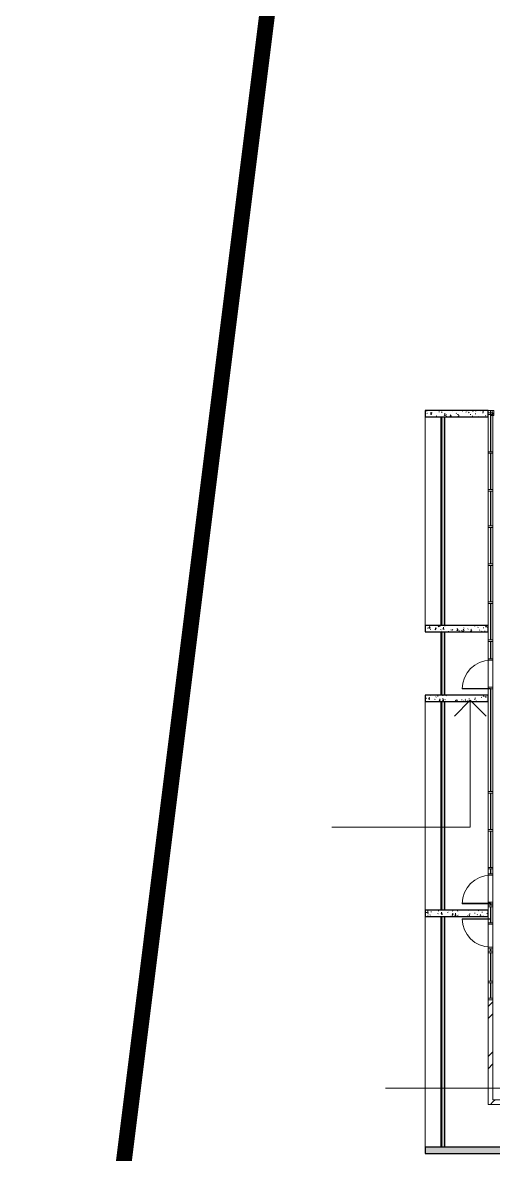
# Model space of a CAD drawing. Header units: millimetres. Extents: x -4865574 to 353735, y -2734656 to 279194.
# Drawn here: x -4859466 to -4844566, y -2709532 to -2673727 of the extents above; entities that cross this region are included whole.
import ezdxf

# ---------------------------------------------------------------- set-up
doc = ezdxf.new("R2010")
doc.units = ezdxf.units.MM
doc.linetypes.add('AM-Property Line', pattern=[9, 5, -1.5, 1, -1.5])
doc.linetypes.add('SiteBoundary RT1$0$DASHDOT', pattern=[1, 0.5, -0.25, 0, -0.25])
for name, color, linetype, lineweight in [('CURTAIN-MULLION', 8, 'Continuous', 9), ('CURTAIN-MULLION-CUT', 6, 'Continuous', 9), ('CURTAINPANEL', 8, 'Continuous', 9), ('CURTAINPANEL-CUT', 6, 'Continuous', 9), ('DOOR', 8, 'Continuous', 9), ('DOOR-CUT', 6, 'Continuous', 9), ('DOOR-SYM', 8, 'Continuous', 9), ('FLOOR', 6, 'Continuous', 9), ('HRAIL', 8, 'Continuous', 9), ('HRAIL-POST', 8, 'Continuous', 9), ('SITE-1', 8, 'AM-Property Line', 50), ('TEXT-1', 250, 'Continuous', 9), ('WALL-FILL', 8, 'Continuous', 9), ('WALL-FILL-1', 7, 'Continuous', 9), ('WALL-INTCUT', 2, 'Continuous', 9), ('WALL-RETCUT-1', 1, 'Continuous', 25)]:
    doc.layers.add(name, color=color, linetype=linetype, lineweight=lineweight)
doc.layers.add('SiteBoundary RT1$0$AM-BOUNDARYLINE', color=242, linetype='SiteBoundary RT1$0$DASHDOT')
pattern_1 = [(50, (0, 0), (437.242336, -38.253597), [45.72, -502.92]), (355, (0, 0), (-84.582752, 458.536743), [36.576, -402.336]), (100.451, (36.44, -3.2), (352.661968, 420.280247), [38.856, -427.416]), (46.184, (0, 121.9), (650.5899, -100.90328), [68.58, -754.38]), (96.636, (54.2, 113.5), (569.7659, 593.826305), [58.284, -641.124]), (351.184, (0, 121.9), (569.77247, 593.82027), [54.864, -603.504]), (21, (60.96, 91.44), (363.875051, -245.43664), [45.72, -502.92]), (326, (60.96, 91.44), (148.325282, 442.051804), [36.576, -402.336]), (71.451, (91.3, 71), (512.201014, 196.611472), [38.856, -427.416]), (37.5, (0, 0), (7.412779, 202.9317907), [20.117, -377.342, 20.117, -388.315, -403.86]), (37.5, (0, 0), (7.412779, 202.9317907), [-805.891, 20.117, -383.743]), (7.5, (0, 0), (160.3671525, 240.433052), [20.117, -212.75, 20.117, -368.198, -153.924]), (7.5, (0, 0), (160.3671525, 240.433052), [-621.182, 20.117, -133.807]), (327.5, (-135.94, 0), (325.41783, -13.7490993), [20.117, -132.283, 20.117, -455.371, -630.936]), (327.5, (-135.94, 0), (325.41783, -13.7490993), [-627.888, 20.117, -610.819]), (317.5, (-196.9, 0), (355.510028, 61.024399), [20.117, -178.003, 20.117, -295.656, -448.056]), (317.5, (-196.9, 0), (355.510028, 61.024399), [-513.893, 20.117, -427.939])]
pattern_2 = [(45, (0, 0), (-791.9596, 791.9596), []), (45, (0, 1200), (-791.9596, 791.9596), [])]

# ---------------------------------------------------------------- blocks, each defined once
blk = doc.blocks.new('Railing - Railing-5836038-LEVEL 61 _BMU ACCESS_')
at = {"layer": 'HRAIL'}
blk.add_hatch(color=256, dxfattribs=at).paths.add_polyline_path([(-4846114, -2692802), (-4846114, -2686202), (-4846194, -2686202), (-4846194, -2692802)])
for p, q in [((-4846204, -2692802), (-4846204, -2686202)), ((-4846194, -2686202), (-4846194, -2692802)), ((-4846114, -2692802), (-4846114, -2686202)), ((-4846104, -2692802), (-4846104, -2686202))]:
    blk.add_line(p, q, dxfattribs=at)
blk = doc.blocks.new('Railing - Railing-5836189-LEVEL 61 _BMU ACCESS_')
at = {"layer": 'HRAIL'}
blk.add_hatch(color=256, dxfattribs=at).paths.add_polyline_path([(-4846114, -2695002), (-4846114, -2693002), (-4846194, -2693002), (-4846194, -2695002)])
for p, q in [((-4846204, -2695002), (-4846204, -2693002)), ((-4846194, -2693002), (-4846194, -2695002)), ((-4846114, -2695002), (-4846114, -2693002)), ((-4846104, -2695002), (-4846104, -2693002))]:
    blk.add_line(p, q, dxfattribs=at)
blk = doc.blocks.new('Railing - Railing-5836321-LEVEL 61 _BMU ACCESS_')
at = {"layer": 'HRAIL'}
blk.add_hatch(color=256, dxfattribs=at).paths.add_polyline_path([(-4846114, -2701802), (-4846114, -2695202), (-4846194, -2695202), (-4846194, -2701802)])
for p, q in [((-4846204, -2701802), (-4846204, -2695202)), ((-4846194, -2695202), (-4846194, -2701802)), ((-4846114, -2701802), (-4846114, -2695202)), ((-4846104, -2701802), (-4846104, -2695202))]:
    blk.add_line(p, q, dxfattribs=at)
blk = doc.blocks.new('Railing - Railing-5836465-LEVEL 61 _BMU ACCESS_')
at = {"layer": 'HRAIL'}
blk.add_hatch(color=256, dxfattribs=at).paths.add_polyline_path([(-4846194, -2709302), (-4846114, -2709302), (-4846114, -2702002), (-4846194, -2702002), (-4846194, -2708963)])
for p, q in [((-4846204, -2709302), (-4846204, -2702002)), ((-4846194, -2702002), (-4846194, -2709302)), ((-4846114, -2709302), (-4846114, -2702002)), ((-4846104, -2709302), (-4846104, -2702002))]:
    blk.add_line(p, q, dxfattribs=at)
blk = doc.blocks.new('System Panel - AM_12 mm Clear Glass-7864447-LEVEL 61 _BMU ACCESS_')
at = {"layer": 'CURTAINPANEL-CUT'}
for p, q in [((588, 6), (-588, 6)), ((-588, 6), (-588, -6)), ((588, -6), (588, 6)), ((-588, -6), (588, -6))]:
    blk.add_line(p, q, dxfattribs=at)
blk = doc.blocks.new('Rectangular Mullion - 50 x 150 mm-6844413-LEVEL 61 _BMU ACCESS_')
at = {"layer": 'CURTAIN-MULLION-CUT', "color": 8}
for p, q in [((-50, 75), (0, 75)), ((-50, -75), (-50, 75)), ((0, 75), (0, -75)), ((0, -75), (-50, -75))]:
    blk.add_line(p, q, dxfattribs=at)
blk = doc.blocks.new('Rectangular Mullion - 50 x 150 mm-7864429-LEVEL 61 _BMU ACCESS_')
at = {"layer": 'CURTAIN-MULLION'}
for p, q in [((-4844729, -2686202), (-4844729, -2687302)), ((-4844579, -2687302), (-4844579, -2686152))]:
    blk.add_line(p, q, dxfattribs=at)
blk = doc.blocks.new('AM_Curtain Door__GD__Single Glass Frameless - GD_900 x 2100-6848545-LEVEL 61 _BMU ACCESS_')
at = {"layer": 'DOOR', "color": 8}
blk.add_line((463, 0), (475, 0), dxfattribs=at)
at = {"layer": 'DOOR-CUT', "color": 8}
for p, q in [((463, 0), (463, -897)), ((475, 0), (475, -897)), ((475, -897), (463, -897))]:
    blk.add_line(p, q, dxfattribs=at)
at = {"layer": 'DOOR-SYM', "color": 8}
blk.add_arc((475, 3), 900, 180, 270, dxfattribs=at)
blk = doc.blocks.new('System Panel - AM_12 mm Clear Glass-7864448-LEVEL 61 _BMU ACCESS_')
at = {"layer": 'CURTAINPANEL-CUT'}
for p, q in [((1625, 6), (-1625, 6)), ((-1625, 6), (-1625, -6)), ((1625, -6), (1625, 6)), ((-1625, -6), (1625, -6))]:
    blk.add_line(p, q, dxfattribs=at)
blk = doc.blocks.new('System Panel - AM_12 mm Clear Glass-6844415-LEVEL 61 _BMU ACCESS_')
at = {"layer": 'CURTAINPANEL-CUT', "color": 8}
for p, q in [((575, 6), (-575, 6)), ((-575, 6), (-575, -6)), ((575, -6), (575, 6)), ((-575, -6), (575, -6))]:
    blk.add_line(p, q, dxfattribs=at)
blk = doc.blocks.new('System Panel - AM_12 mm Clear Glass-7864449-LEVEL 61 _BMU ACCESS_')
at = {"layer": 'CURTAINPANEL-CUT'}
for p, q in [((275, 6), (-275, 6)), ((-275, 6), (-275, -6)), ((275, -6), (275, 6)), ((-275, -6), (275, -6))]:
    blk.add_line(p, q, dxfattribs=at)
blk = doc.blocks.new('AM_Curtain Door__GD__Single Glass Frameless - GD_900 x 2100-7714255-LEVEL 61 _BMU ACCESS_')
at = {"layer": 'DOOR'}
blk.add_line((525, 0), (537, 0), dxfattribs=at)
at = {"layer": 'DOOR-CUT'}
for p, q in [((525, 0), (525, 897)), ((537, 897), (525, 897)), ((537, 0), (537, 897))]:
    blk.add_line(p, q, dxfattribs=at)
at = {"layer": 'DOOR-SYM'}
blk.add_arc((537, -3), 900, 90, 180, dxfattribs=at)
blk = doc.blocks.new('System Panel - AM_12 mm Clear Glass-7864450-LEVEL 61 _BMU ACCESS_')
at = {"layer": 'CURTAINPANEL-CUT', "color": 8}
for p, q in [((450, 6), (-450, 6)), ((-450, 6), (-450, -6)), ((450, -6), (450, 6)), ((-450, -6), (450, -6))]:
    blk.add_line(p, q, dxfattribs=at)
blk = doc.blocks.new('Rectangular Mullion - 50 x 150 mm-6826920-LEVEL 61 _BMU ACCESS_')
at = {"layer": 'CURTAIN-MULLION'}
for p, q in [((-4839804, -2686002), (-4840954, -2686002)), ((-4840954, -2686152), (-4839804, -2686152))]:
    blk.add_line(p, q, dxfattribs=at)
blk = doc.blocks.new('Rectangular Mullion - 50 x 150 mm-V3-LEVEL 61 _BMU ACCESS_')
at = {"layer": 'CURTAIN-MULLION'}
for p, q in [((-4844729, -2692102), (-4844729, -2692802)), ((-4844579, -2693252), (-4844579, -2692102)), ((-4844729, -2693002), (-4844729, -2693252))]:
    blk.add_line(p, q, dxfattribs=at)
blk = doc.blocks.new('Rectangular Mullion - 50 x 150 mm-7859206-LEVEL 61 _BMU ACCESS_')
at = {"layer": 'CURTAIN-MULLION'}
for p, q in [((-4844729, -2693302), (-4844729, -2693852)), ((-4844579, -2693852), (-4844579, -2693302))]:
    blk.add_line(p, q, dxfattribs=at)
blk = doc.blocks.new('Rectangular Mullion - 50 x 150 mm-6827653-LEVEL 61 _BMU ACCESS_')
at = {"layer": 'CURTAIN-MULLION'}
for p, q in [((-4844729, -2693902), (-4844729, -2694752)), ((-4844579, -2694752), (-4844579, -2693902))]:
    blk.add_line(p, q, dxfattribs=at)
blk = doc.blocks.new('Rectangular Mullion - 50 x 150 mm-7864432-LEVEL 61 _BMU ACCESS_')
at = {"layer": 'CURTAIN-MULLION'}
for p, q in [((-4844729, -2694802), (-4844729, -2695002)), ((-4844579, -2698052), (-4844579, -2694802)), ((-4844729, -2695202), (-4844729, -2698052))]:
    blk.add_line(p, q, dxfattribs=at)
blk = doc.blocks.new('Rectangular Mullion - 50 x 150 mm-7714238-LEVEL 61 _BMU ACCESS_')
at = {"layer": 'CURTAIN-MULLION'}
for p, q in [((-4844729, -2702252), (-4844729, -2702977)), ((-4844579, -2702977), (-4844579, -2702252))]:
    blk.add_line(p, q, dxfattribs=at)
blk = doc.blocks.new('Rectangular Mullion - 50 x 150 mm-6844421-LEVEL 61 _BMU ACCESS_')
at = {"layer": 'CURTAIN-MULLION-CUT'}
for p, q in [((-50, 75), (-50, -75)), ((0, 75), (-50, 75)), ((0, -75), (0, 75)), ((-50, -75), (0, -75))]:
    blk.add_line(p, q, dxfattribs=at)
blk = doc.blocks.new('Rectangular Mullion - 50 x 150 mm-6844410-LEVEL 61 _BMU ACCESS_')
at = {"layer": 'CURTAIN-MULLION-CUT', "color": 8}
for p, q in [((-25, 75), (25, 75)), ((-25, -75), (-25, 75)), ((25, 75), (25, -75)), ((25, -75), (-25, -75))]:
    blk.add_line(p, q, dxfattribs=at)
blk = doc.blocks.new('System Panel - AM_12 mm Clear Glass-7864455-LEVEL 61 _BMU ACCESS_')
at = {"layer": 'CURTAINPANEL-CUT'}
for p, q in [((25, 6), (-25, 6)), ((-25, 6), (-25, -6)), ((25, -6), (25, 6)), ((-25, -6), (25, -6))]:
    blk.add_line(p, q, dxfattribs=at)
blk = doc.blocks.new('Rectangular Mullion - 50 x 150 mm-7864436-LEVEL 61 _BMU ACCESS_')
at = {"layer": 'CURTAIN-MULLION'}
for p, q in [((-4844729, -2701602), (-4844729, -2701652)), ((-4844579, -2701652), (-4844579, -2701602))]:
    blk.add_line(p, q, dxfattribs=at)
blk = doc.blocks.new('System Panel - AM_12 mm Clear Glass-7864457-LEVEL 61 _BMU ACCESS_')
at = {"layer": 'CURTAINPANEL-CUT'}
for p, q in [((75, 6), (-75, 6)), ((-75, 6), (-75, -6)), ((75, -6), (75, 6)), ((-75, -6), (75, -6))]:
    blk.add_line(p, q, dxfattribs=at)
blk = doc.blocks.new('System Panel - AM_12 mm Clear Glass-7864459-LEVEL 61 _BMU ACCESS_')
at = {"layer": 'CURTAINPANEL-CUT'}
for p, q in [((250, 6), (-250, 6)), ((-250, 6), (-250, -6)), ((250, -6), (250, 6)), ((-250, -6), (250, -6))]:
    blk.add_line(p, q, dxfattribs=at)
blk = doc.blocks.new('System Panel - AM_12 mm Clear Glass-7714265-LEVEL 61 _BMU ACCESS_')
at = {"layer": 'CURTAINPANEL-CUT'}
for p, q in [((37, 6), (-37, 6)), ((-37, 6), (-37, -6)), ((37, -6), (37, 6)), ((-37, -6), (37, -6))]:
    blk.add_line(p, q, dxfattribs=at)
blk = doc.blocks.new('System Panel - AM_12 mm Clear Glass-7864461-LEVEL 61 _BMU ACCESS_')
at = {"layer": 'CURTAINPANEL-CUT'}
for p, q in [((243, 6), (-243, 6)), ((-243, 6), (-243, -6)), ((243, -6), (243, 6)), ((-243, -6), (243, -6))]:
    blk.add_line(p, q, dxfattribs=at)
blk = doc.blocks.new('Rectangular Mullion - 50 x 150 mm-7864438-LEVEL 61 _BMU ACCESS_')
at = {"layer": 'CURTAIN-MULLION'}
for p, q in [((-4844729, -2703152), (-4844729, -2704052)), ((-4844579, -2704052), (-4844579, -2703152))]:
    blk.add_line(p, q, dxfattribs=at)
blk = doc.blocks.new('Rectangular Mullion - 50 x 150 mm-7714248-LEVEL 61 _BMU ACCESS_')
at = {"layer": 'CURTAIN-MULLION'}
for p, q in [((-4844729, -2703027), (-4844729, -2703102)), ((-4844579, -2703102), (-4844579, -2703027))]:
    blk.add_line(p, q, dxfattribs=at)
blk = doc.blocks.new('Rectangular Mullion - 50 x 150 mm-7864442-LEVEL 61 _BMU ACCESS_')
at = {"layer": 'CURTAIN-MULLION'}
for p, q in [((-4844729, -2704102), (-4844729, -2704589)), ((-4844579, -2704589), (-4844579, -2704102))]:
    blk.add_line(p, q, dxfattribs=at)
blk = doc.blocks.new('Rectangular Mullion - 50 x 150 mm-7864443-LEVEL 61 _BMU ACCESS_')
at = {"layer": 'CURTAIN-MULLION'}
for p, q in [((-4844729, -2700502), (-4844729, -2700652)), ((-4844579, -2700652), (-4844579, -2700502))]:
    blk.add_line(p, q, dxfattribs=at)
blk = doc.blocks.new('Rectangular Mullion - 50 x 150 mm-6827023-LEVEL 61 _BMU ACCESS_')
at = {"layer": 'CURTAIN-MULLION'}
for p, q in [((-4844729, -2701702), (-4844729, -2701802)), ((-4844579, -2702202), (-4844579, -2701702)), ((-4844729, -2702002), (-4844729, -2702202))]:
    blk.add_line(p, q, dxfattribs=at)
blk = doc.blocks.new('Railing - Railing-7840145-LEVEL 61 _BMU ACCESS_')
at = {"layer": 'HRAIL'}
blk.add_line((-4846234, -2693002), (-4846234, -2695002), dxfattribs=at)
blk = doc.blocks.new('System Panel - AM_12 mm Clear Glass-7864466-LEVEL 61 _BMU ACCESS_')
at = {"layer": 'CURTAINPANEL-CUT'}
for p, q in [((550, 6), (-550, 6)), ((-550, 6), (-550, -6)), ((550, -6), (550, 6)), ((-550, -6), (550, -6))]:
    blk.add_line(p, q, dxfattribs=at)
blk = doc.blocks.new('Rectangular Mullion - 50 x 150 mm-6844210-LEVEL 61 _BMU ACCESS_')
at = {"layer": 'CURTAIN-MULLION'}
for p, q in [((-4844729, -2688552), (-4844729, -2689652)), ((-4844579, -2689652), (-4844579, -2688552))]:
    blk.add_line(p, q, dxfattribs=at)
blk = doc.blocks.new('Family - ___-2026221-LEVEL 61 _BMU ACCESS_')
at = {"layer": 'SITE-1'}
blk.add_line((-4859186, -2733168), (-4847680, -2641065), dxfattribs=at)
blk = doc.blocks.new('Family - ___-2030882-LEVEL 61 _BMU ACCESS_')
at = {"layer": 'SITE-1'}
blk.add_line((-4859186, -2733168), (-4847680, -2641065), dxfattribs=at)

msp = doc.modelspace()

# ---------------------------------------------------------------- hatches: boundary and pattern name
at = {"layer": 'WALL-FILL'}
h = msp.add_hatch(dxfattribs=at)
h.set_pattern_fill('FP_1', color=256, style=0, pattern_type=2)
h.set_pattern_definition(pattern_1)
h.paths.add_polyline_path([(-4846013, -2686202), (-4844729, -2686202), (-4844729, -2686002), (-4846729, -2686002), (-4846729, -2686202), (-4846319, -2686202)])
h = msp.add_hatch(dxfattribs=at)
h.set_pattern_fill('FP_1', color=256, style=0, pattern_type=2)
h.set_pattern_definition(pattern_1)
h.paths.add_polyline_path([(-4846013, -2693002), (-4844729, -2693002), (-4844729, -2692802), (-4846729, -2692802), (-4846729, -2693002), (-4846319, -2693002)])
h = msp.add_hatch(dxfattribs=at)
h.set_pattern_fill('FP_1', color=256, style=0, pattern_type=2)
h.set_pattern_definition(pattern_1)
h.paths.add_polyline_path([(-4846013, -2695202), (-4844729, -2695202), (-4844729, -2695002), (-4846729, -2695002), (-4846729, -2695202), (-4846319, -2695202)])
h = msp.add_hatch(dxfattribs=at)
h.set_pattern_fill('FP_1', color=256, style=0, pattern_type=2)
h.set_pattern_definition(pattern_1)
h.paths.add_polyline_path([(-4846013, -2702002), (-4844729, -2702002), (-4844729, -2701802), (-4846729, -2701802), (-4846729, -2702002), (-4846319, -2702002)])
h = msp.add_hatch(dxfattribs=at)
h.set_pattern_fill('FP_1', color=256, style=0, pattern_type=2)
h.set_pattern_definition(pattern_1)
h.paths.add_polyline_path([(-4846013, -2709502), (-4835104, -2709502), (-4835104, -2709302), (-4846729, -2709302), (-4846729, -2709502)])
at = {"layer": 'WALL-FILL-1'}
h = msp.add_hatch(dxfattribs=at)
h.set_pattern_fill('FP_5', color=256, style=0, pattern_type=2)
h.set_pattern_definition(pattern_2)
h.paths.add_polyline_path([(-4844579, -2707952), (-4844579, -2704639), (-4844729, -2704639), (-4844729, -2707952)])
h = msp.add_hatch(dxfattribs=at)
h.set_pattern_fill('FP_5', color=256, style=0, pattern_type=2)
h.set_pattern_definition(pattern_2)
h.paths.add_polyline_path([(-4844579, -2707952), (-4839979, -2707952), (-4839979, -2707802), (-4844579, -2707802)])

# ---------------------------------------------------------------- linework, layer by layer
at = {"layer": 'FLOOR', "color": 1}
for p, q in [((-4844654, -2686002), (-4844729, -2686002)), ((-4846729, -2686202), (-4846729, -2692802)), ((-4846229, -2686202), (-4846229, -2692802)), ((-4844729, -2687302), (-4844729, -2686202)), ((-4844579, -2686152), (-4844579, -2687302)), ((-4844729, -2688502), (-4844729, -2687352)), ((-4844579, -2687352), (-4844579, -2688502)), ((-4844729, -2689652), (-4844729, -2688552)), ((-4844579, -2688552), (-4844579, -2689652)), ((-4844729, -2690852), (-4844729, -2689702)), ((-4844579, -2689702), (-4844579, -2690852)), ((-4844729, -2692052), (-4844729, -2690902)), ((-4844579, -2690902), (-4844579, -2692052)), ((-4844729, -2692802), (-4844729, -2692102)), ((-4844579, -2692102), (-4844579, -2693252)), ((-4846229, -2693002), (-4846229, -2695002)), ((-4844579, -2693302), (-4844579, -2693852)), ((-4844579, -2693902), (-4844579, -2694752)), ((-4844579, -2694802), (-4844579, -2698052)), ((-4846729, -2695202), (-4846729, -2701802)), ((-4846229, -2695202), (-4846229, -2701802)), ((-4844579, -2698102), (-4844579, -2699252)), ((-4844579, -2699302), (-4844579, -2700452)), ((-4844579, -2700502), (-4844579, -2700652)), ((-4844579, -2700702), (-4844579, -2701552)), ((-4844579, -2701602), (-4844579, -2701652)), ((-4844579, -2701702), (-4844579, -2702202)), ((-4846729, -2702002), (-4846729, -2709302)), ((-4846229, -2702002), (-4846229, -2709302)), ((-4844579, -2702252), (-4844579, -2702977)), ((-4844579, -2703027), (-4844579, -2703102)), ((-4844579, -2703152), (-4844579, -2704052)), ((-4844579, -2704102), (-4844579, -2704589))]:
    msp.add_line(p, q, dxfattribs=at)
at = {"layer": 'SiteBoundary RT1$0$AM-BOUNDARYLINE', "color": 216, "lineweight": 50, "ltscale": 25, "const_width": 500}
msp.add_lwpolyline([(-4847680, -2641065), (-4832597, -2641971), (-4813172, -2641283), (-4806960, -2640466), (-4795448, -2732666), (-4806847, -2732666), (-4826930, -2731965), (-4846463, -2734405), (-4859186, -2733168)], close=True, dxfattribs=at)
at = {"layer": 'TEXT-1'}
for p, q in [((-4845298, -2695166), (-4845798, -2695666)), ((-4845298, -2695166), (-4844798, -2695666)), ((-4845298, -2695166), (-4845298, -2699183)), ((-4847891, -2699183), (-4849679, -2699183)), ((-4845298, -2699183), (-4847891, -2699183)), ((-4847962, -2707434), (-4847977, -2707434)), ((-4833910, -2707434), (-4847962, -2707434))]:
    msp.add_line(p, q, dxfattribs=at)
at = {"layer": 'WALL-INTCUT', "color": 1}
for p, q in [((-4844729, -2704639), (-4844729, -2707952)), ((-4844579, -2704639), (-4844729, -2704639)), ((-4844579, -2707802), (-4844579, -2704639)), ((-4839979, -2707802), (-4844579, -2707802)), ((-4844729, -2707952), (-4839979, -2707952))]:
    msp.add_line(p, q, dxfattribs=at)
at = {"layer": 'WALL-RETCUT-1'}
for p, q in [((-4844729, -2686002), (-4846729, -2686002)), ((-4846729, -2686002), (-4846729, -2686202)), ((-4844729, -2686202), (-4844729, -2686002)), ((-4846729, -2686202), (-4844729, -2686202)), ((-4844729, -2692802), (-4846729, -2692802)), ((-4846729, -2692802), (-4846729, -2693002)), ((-4844729, -2693002), (-4844729, -2692802)), ((-4846729, -2693002), (-4844729, -2693002)), ((-4844729, -2695002), (-4846729, -2695002)), ((-4846729, -2695002), (-4846729, -2695202)), ((-4844729, -2695202), (-4844729, -2695002)), ((-4846729, -2695202), (-4844729, -2695202)), ((-4844729, -2701802), (-4846729, -2701802)), ((-4846729, -2701802), (-4846729, -2702002)), ((-4844729, -2702002), (-4844729, -2701802)), ((-4846729, -2702002), (-4844729, -2702002)), ((-4835104, -2709302), (-4846729, -2709302)), ((-4846729, -2709302), (-4846729, -2709502)), ((-4846729, -2709502), (-4835104, -2709502))]:
    msp.add_line(p, q, dxfattribs=at)

# ---------------------------------------------------------------- block references
at = {"layer": 'CURTAIN-MULLION', "rotation": 90}
for name, p in [('Rectangular Mullion - 50 x 150 mm-6844421-LEVEL 61 _BMU ACCESS_', (-4844654, -2686077)), ('Rectangular Mullion - 50 x 150 mm-6826920-LEVEL 61 _BMU ACCESS_', (-7530731, 2152452)), ('Rectangular Mullion - 50 x 150 mm-6826920-LEVEL 61 _BMU ACCESS_', (-7530731, 2150102)), ('Rectangular Mullion - 50 x 150 mm-6826920-LEVEL 61 _BMU ACCESS_', (-7530731, 2148902)), ('Rectangular Mullion - 50 x 150 mm-6826920-LEVEL 61 _BMU ACCESS_', (-7530731, 2141702)), ('Rectangular Mullion - 50 x 150 mm-6826920-LEVEL 61 _BMU ACCESS_', (-7530731, 2140502))]:
    msp.add_blockref(name, p, dxfattribs=at)
at = {"layer": 'CURTAIN-MULLION', "extrusion": (0, 0, -1)}
for name, p in [('Rectangular Mullion - 50 x 150 mm-6844413-LEVEL 61 _BMU ACCESS_', (4844654, -2686077)), ('Rectangular Mullion - 50 x 150 mm-6844410-LEVEL 61 _BMU ACCESS_', (4844579, -2686077))]:
    msp.add_blockref(name, p, dxfattribs=at)
at = {"layer": 'CURTAIN-MULLION'}
for name, p in [('Rectangular Mullion - 50 x 150 mm-7864429-LEVEL 61 _BMU ACCESS_', (0, 0)), ('Rectangular Mullion - 50 x 150 mm-6844210-LEVEL 61 _BMU ACCESS_', (0, 0)), ('Rectangular Mullion - 50 x 150 mm-V3-LEVEL 61 _BMU ACCESS_', (0, 0)), ('Rectangular Mullion - 50 x 150 mm-7859206-LEVEL 61 _BMU ACCESS_', (0, 0)), ('Rectangular Mullion - 50 x 150 mm-6827653-LEVEL 61 _BMU ACCESS_', (0, 0)), ('Rectangular Mullion - 50 x 150 mm-7864432-LEVEL 61 _BMU ACCESS_', (0, 0)), ('Rectangular Mullion - 50 x 150 mm-7864443-LEVEL 61 _BMU ACCESS_', (0, 0)), ('Rectangular Mullion - 50 x 150 mm-6827653-LEVEL 61 _BMU ACCESS_', (0, -6800)), ('Rectangular Mullion - 50 x 150 mm-7864436-LEVEL 61 _BMU ACCESS_', (0, 0)), ('Rectangular Mullion - 50 x 150 mm-6827023-LEVEL 61 _BMU ACCESS_', (0, 0)), ('Rectangular Mullion - 50 x 150 mm-7714238-LEVEL 61 _BMU ACCESS_', (0, 0)), ('Rectangular Mullion - 50 x 150 mm-7714248-LEVEL 61 _BMU ACCESS_', (0, 0)), ('Rectangular Mullion - 50 x 150 mm-7864438-LEVEL 61 _BMU ACCESS_', (0, 0)), ('Rectangular Mullion - 50 x 150 mm-7864442-LEVEL 61 _BMU ACCESS_', (0, 0))]:
    msp.add_blockref(name, p, dxfattribs=at)
at = {"layer": 'CURTAIN-MULLION', "extrusion": (0, 0, -1), "rotation": 270}
for name, p in [('Rectangular Mullion - 50 x 150 mm-6844410-LEVEL 61 _BMU ACCESS_', (4844654, -2687327)), ('Rectangular Mullion - 50 x 150 mm-6844410-LEVEL 61 _BMU ACCESS_', (4844654, -2688527)), ('Rectangular Mullion - 50 x 150 mm-6844410-LEVEL 61 _BMU ACCESS_', (4844654, -2689677)), ('Rectangular Mullion - 50 x 150 mm-6844410-LEVEL 61 _BMU ACCESS_', (4844654, -2690877)), ('Rectangular Mullion - 50 x 150 mm-6844410-LEVEL 61 _BMU ACCESS_', (4844654, -2692077)), ('Rectangular Mullion - 50 x 150 mm-6844410-LEVEL 61 _BMU ACCESS_', (4844654, -2693277)), ('Rectangular Mullion - 50 x 150 mm-6844410-LEVEL 61 _BMU ACCESS_', (4844654, -2693877)), ('Rectangular Mullion - 50 x 150 mm-6844410-LEVEL 61 _BMU ACCESS_', (4844654, -2694777)), ('Rectangular Mullion - 50 x 150 mm-6844410-LEVEL 61 _BMU ACCESS_', (4844654, -2698077)), ('Rectangular Mullion - 50 x 150 mm-6844410-LEVEL 61 _BMU ACCESS_', (4844654, -2699277)), ('Rectangular Mullion - 50 x 150 mm-6844410-LEVEL 61 _BMU ACCESS_', (4844654, -2700477)), ('Rectangular Mullion - 50 x 150 mm-6844410-LEVEL 61 _BMU ACCESS_', (4844654, -2700677)), ('Rectangular Mullion - 50 x 150 mm-6844410-LEVEL 61 _BMU ACCESS_', (4844654, -2701577)), ('Rectangular Mullion - 50 x 150 mm-6844410-LEVEL 61 _BMU ACCESS_', (4844654, -2701677)), ('Rectangular Mullion - 50 x 150 mm-6844410-LEVEL 61 _BMU ACCESS_', (4844654, -2702227)), ('Rectangular Mullion - 50 x 150 mm-6844410-LEVEL 61 _BMU ACCESS_', (4844654, -2703002)), ('Rectangular Mullion - 50 x 150 mm-6844410-LEVEL 61 _BMU ACCESS_', (4844654, -2703127)), ('Rectangular Mullion - 50 x 150 mm-6844410-LEVEL 61 _BMU ACCESS_', (4844654, -2704077)), ('Rectangular Mullion - 50 x 150 mm-6844413-LEVEL 61 _BMU ACCESS_', (4844654, -2704639))]:
    msp.add_blockref(name, p, dxfattribs=at)
at = {"layer": 'CURTAINPANEL', "rotation": 270}
for name, p in [('System Panel - AM_12 mm Clear Glass-7864447-LEVEL 61 _BMU ACCESS_', (-4844654, -2686715)), ('System Panel - AM_12 mm Clear Glass-6844415-LEVEL 61 _BMU ACCESS_', (-4844654, -2687927)), ('System Panel - AM_12 mm Clear Glass-7864466-LEVEL 61 _BMU ACCESS_', (-4844654, -2689102)), ('System Panel - AM_12 mm Clear Glass-6844415-LEVEL 61 _BMU ACCESS_', (-4844654, -2690277)), ('System Panel - AM_12 mm Clear Glass-6844415-LEVEL 61 _BMU ACCESS_', (-4844654, -2691477)), ('System Panel - AM_12 mm Clear Glass-6844415-LEVEL 61 _BMU ACCESS_', (-4844654, -2692677)), ('System Panel - AM_12 mm Clear Glass-7864449-LEVEL 61 _BMU ACCESS_', (-4844654, -2693577)), ('System Panel - AM_12 mm Clear Glass-7864448-LEVEL 61 _BMU ACCESS_', (-4844654, -2696427)), ('System Panel - AM_12 mm Clear Glass-6844415-LEVEL 61 _BMU ACCESS_', (-4844654, -2698677)), ('System Panel - AM_12 mm Clear Glass-6844415-LEVEL 61 _BMU ACCESS_', (-4844654, -2699877)), ('System Panel - AM_12 mm Clear Glass-7864457-LEVEL 61 _BMU ACCESS_', (-4844654, -2700577)), ('System Panel - AM_12 mm Clear Glass-7864455-LEVEL 61 _BMU ACCESS_', (-4844654, -2701627)), ('System Panel - AM_12 mm Clear Glass-7864459-LEVEL 61 _BMU ACCESS_', (-4844654, -2701952)), ('System Panel - AM_12 mm Clear Glass-7714265-LEVEL 61 _BMU ACCESS_', (-4844654, -2703065)), ('System Panel - AM_12 mm Clear Glass-7864450-LEVEL 61 _BMU ACCESS_', (-4844654, -2703602)), ('System Panel - AM_12 mm Clear Glass-7864461-LEVEL 61 _BMU ACCESS_', (-4844654, -2704345))]:
    msp.add_blockref(name, p, dxfattribs=at)
at = {"layer": 'DOOR'}
for name, p, rotation in [('AM_Curtain Door__GD__Single Glass Frameless - GD_900 x 2100-6848545-LEVEL 61 _BMU ACCESS_', (-4844654, -2694327), 270), ('AM_Curtain Door__GD__Single Glass Frameless - GD_900 x 2100-6848545-LEVEL 61 _BMU ACCESS_', (-4844654, -2701127), 270), ('AM_Curtain Door__GD__Single Glass Frameless - GD_900 x 2100-7714255-LEVEL 61 _BMU ACCESS_', (-4844654, -2702615), 90)]:
    msp.add_blockref(name, p, dxfattribs=dict(at, rotation=rotation))
at = {"layer": 'HRAIL-POST'}
for name in ['Railing - Railing-5836038-LEVEL 61 _BMU ACCESS_', 'Railing - Railing-7840145-LEVEL 61 _BMU ACCESS_', 'Railing - Railing-5836189-LEVEL 61 _BMU ACCESS_', 'Railing - Railing-5836321-LEVEL 61 _BMU ACCESS_', 'Railing - Railing-5836465-LEVEL 61 _BMU ACCESS_']:
    msp.add_blockref(name, (0, 0), dxfattribs=at)
at = {"layer": 'SITE-1'}
for name in ['Family - ___-2030882-LEVEL 61 _BMU ACCESS_', 'Family - ___-2026221-LEVEL 61 _BMU ACCESS_']:
    msp.add_blockref(name, (0, 0), dxfattribs=at)

doc.saveas('drawing.dxf')
